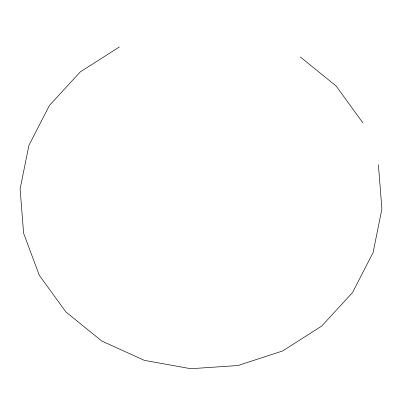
<?xml version="1.0" encoding="UTF-8"?>
<svg xmlns="http://www.w3.org/2000/svg" width="402" height="402" viewBox="0 0 402 402"><rect width="100%" height="100%" fill="white"/><g stroke="black" fill="none" stroke-linecap="round" stroke-linejoin="round"><path stroke-width="0.6" d="M119.399 46.954L80.31 71.857L49.446 105.424L28.909 145.368L20.1 188.965L23.617 233.24L39.23 275.184L65.863 311.932L101.701 340.981L144.313 360.353L190.784 368.724L237.954 365.529L282.601 350.981L321.69 326.077L352.554 292.51L373.091 252.567L381.9 208.97L378.382 164.694M300.299 56.953L336.137 86.003L362.77 122.751"/></g></svg>
